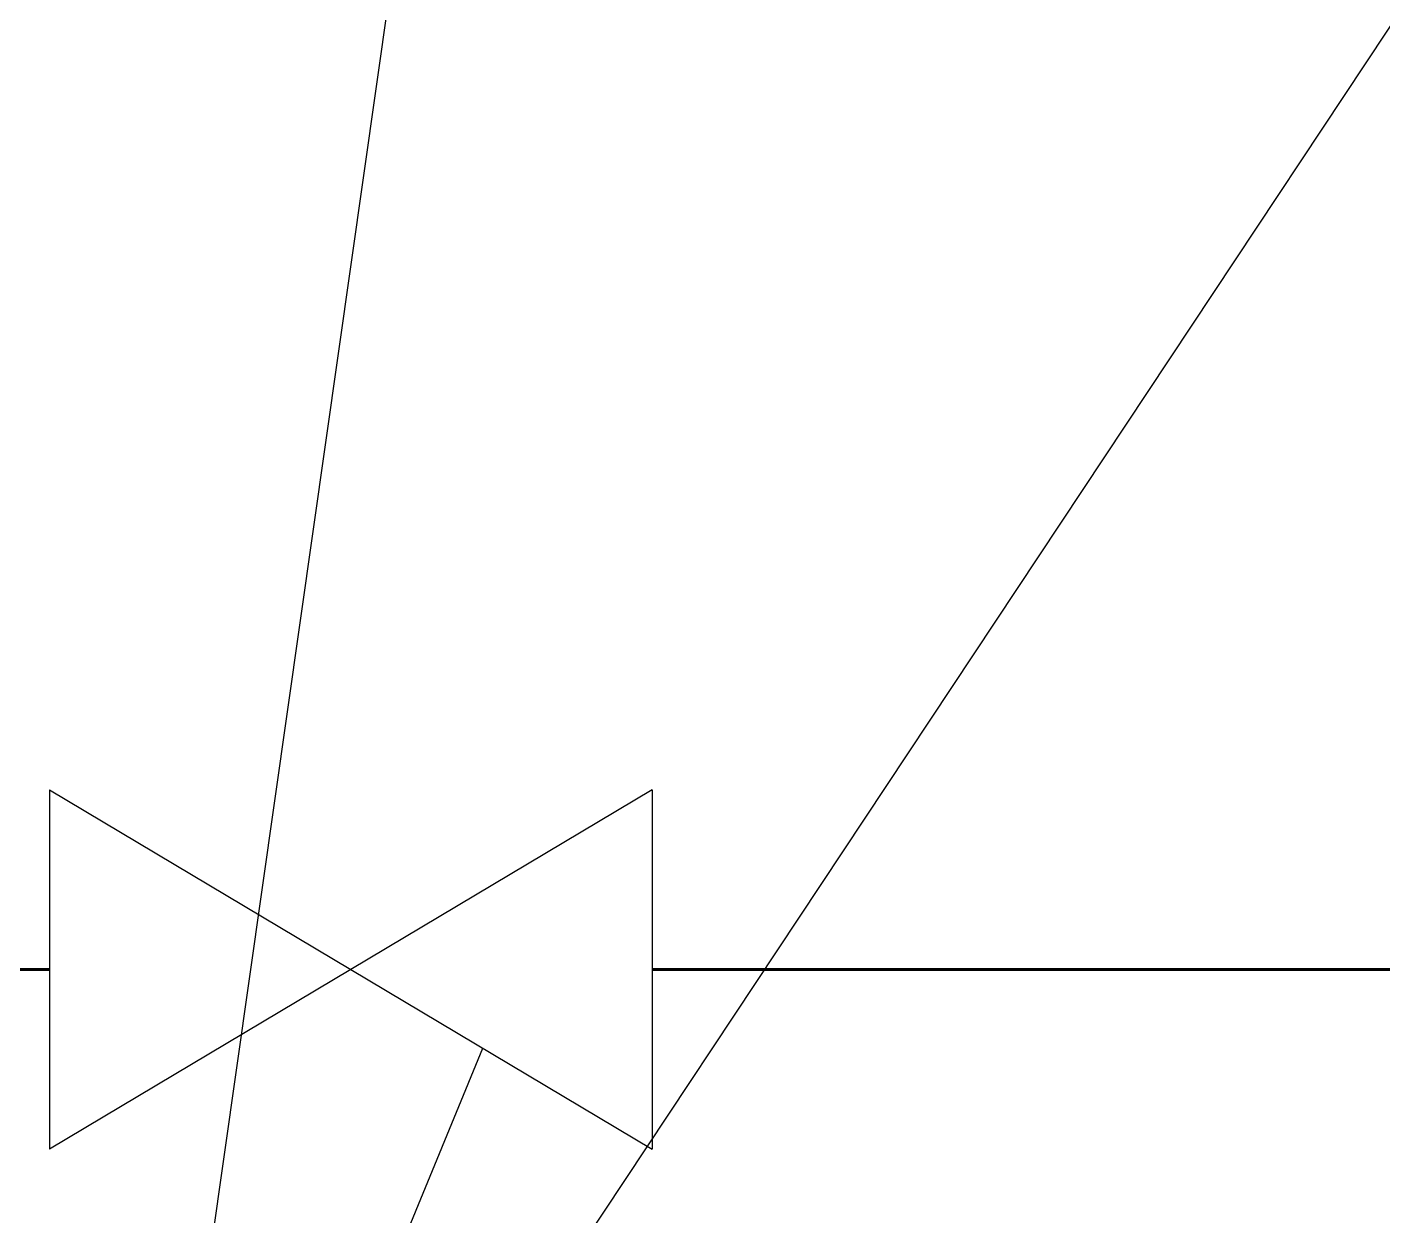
# Model space of a CAD drawing. Header units: millimetres. Extents: x 895788 to 1136524, y -21936 to 400945.
# Drawn here: x 929559 to 931046, y 270608 to 271913 of the extents above; entities that cross this region are included whole.
import ezdxf

# ---------------------------------------------------------------- set-up
doc = ezdxf.new("R2010")
doc.units = ezdxf.units.MM

msp = doc.modelspace()

# ---------------------------------------------------------------- linework, layer by layer
at = {"color": 7}
for p, q in [((931558.501, 272674.546), (929650.539, 269796.469)), ((929650.539, 269796.469), (930059.624, 272673.657))]:
    msp.add_line(p, q, dxfattribs=at)
at = {"lineweight": 30, "ltscale": 50}
for p, q in [((930244.592, 271075.6), (929583.595, 270681.307)), ((929583.595, 271075.6), (929583.595, 270681.307)), ((929583.595, 271075.6), (930244.592, 270681.307)), ((930244.592, 271075.6), (930244.592, 270681.307))]:
    msp.add_line(p, q, dxfattribs=at)
at = {"color": 5, "linetype": 'ByBlock', "lineweight": 60}
for p, q in [((927226.55, 270878.454), (929583.595, 270878.454)), ((930244.592, 270878.454), (933362.126, 270878.454))]:
    msp.add_line(p, q, dxfattribs=at)
msp.add_line((929650.539, 269796.469), (930058.743, 270792.168))

doc.saveas('drawing.dxf')
